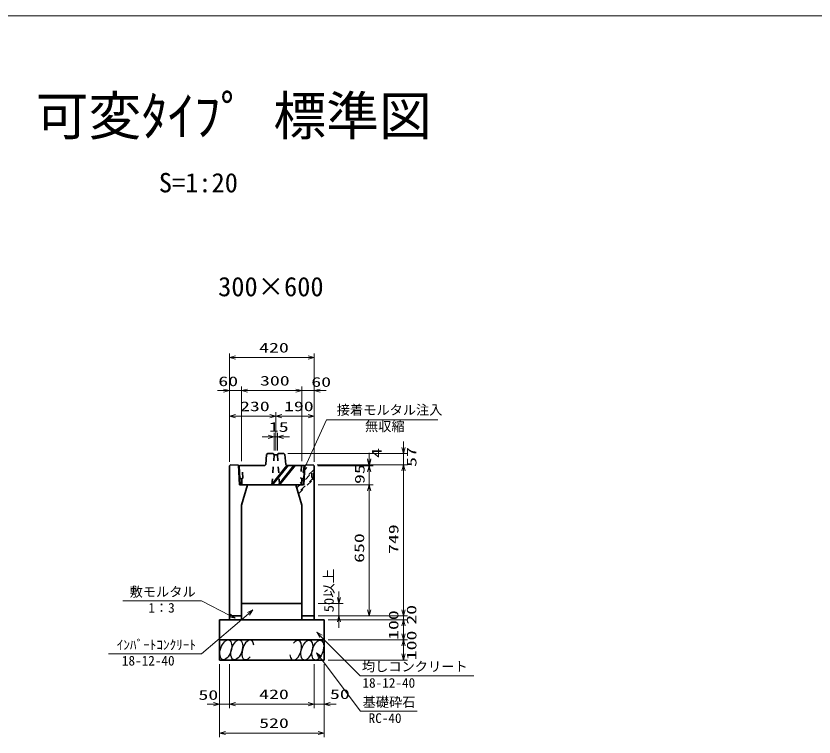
# Model space of a CAD drawing. Units: millimetres on the paper. Extents: x 15 to 1219, y 8 to 859.
# Drawn here: x 631 to 829.1, y 679.5 to 858.6 of the extents above; entities that cross this region are included whole.
import ezdxf
from ezdxf.enums import TextEntityAlignment as Align

# ---------------------------------------------------------------- set-up
doc = ezdxf.new("R2010")
doc.units = ezdxf.units.MM
doc.linetypes.add('USER1', pattern=[3, 1.5, -1.5])
for name, color, linetype, lineweight in [('D-STR-DIM（寸法）', 7, 'Continuous', 13), ('D-STR-HTXT(均しCON-旗)', 7, 'Continuous', 13), ('D-STR-HTXT(基礎砕石-旗)', 7, 'Continuous', 13), ('D-STR-HTXT（旗上げ）', 7, 'Continuous', 13), ('D-STR-STRF(グリ)', 7, 'Continuous', 25), ('D-STR（構造物）', 1, 'Continuous', 35)]:
    doc.layers.add(name, color=color, linetype=linetype, lineweight=lineweight)
doc.layers.add('D-STR-DIM（寸法）2', color=7, linetype='Continuous')
doc.layers.add('D-STR-TXT(文字)', color=7, linetype='Continuous')
doc.styles.add('ＭＳ ゴシック', font='')
doc.styles.get('ＭＳ ゴシック').set_extended_font_data('MS Gothic')

# ---------------------------------------------------------------- blocks, each defined once
blk = doc.blocks.new('_Open30')
at = {"color": 7, "linetype": 'Continuous', "lineweight": 13}
for p, q in [((-1, 0.2679), (0, 0)), ((0, 0), (-1, -0.2679)), ((0, 0), (-1, 0))]:
    blk.add_line(p, q, dxfattribs=at)

msp = doc.modelspace()

# ---------------------------------------------------------------- linework, layer by layer
at = {"layer": 'D-STR-DIM（寸法）', "color": 2}
msp.add_line((15.075, 858.587), (1218.693, 858.587), dxfattribs=at)
at = {"layer": 'D-STR-DIM（寸法）'}
for p, q in [((683.984, 766.537), (683.984, 774.745)), ((704.984, 766.537), (704.984, 774.745)), ((685.484, 773.745), (703.484, 773.745)), ((682.484, 765.537), (680.984, 765.537)), ((683.984, 747.834), (683.984, 766.537)), ((683.984, 765.537), (686.984, 765.537)), ((686.984, 748.024), (686.984, 766.537)), ((686.984, 748.024), (686.984, 766.537)), ((688.484, 765.537), (689.984, 765.537)), ((688.484, 765.537), (700.484, 765.537)), ((700.484, 765.537), (698.984, 765.537)), ((701.984, 748.024), (701.984, 766.537)), ((701.984, 748.024), (701.984, 766.537)), ((701.984, 765.537), (704.984, 765.537)), ((704.984, 747.834), (704.984, 766.537)), ((706.484, 765.537), (707.984, 765.537)), ((683.984, 747.834), (683.984, 760.179)), ((685.484, 759.179), (693.984, 759.179)), ((695.484, 750.632), (695.484, 760.179)), ((695.484, 750.632), (695.484, 760.179)), ((696.984, 759.179), (703.484, 759.179)), ((704.984, 747.834), (704.984, 760.179)), ((695.09, 750.632), (695.09, 755.047)), ((695.878, 750.632), (695.878, 755.047)), ((693.59, 754.047), (692.09, 754.047)), ((695.09, 754.047), (695.878, 754.047)), ((697.378, 754.047), (698.878, 754.047)), ((727.187, 751.414), (727.187, 752.914)), ((698.49, 749.914), (728.187, 749.914)), ((718.689, 748.579), (718.689, 750.079)), ((718.689, 748.387), (718.689, 749.887)), ((727.187, 747.079), (727.187, 749.914)), ((705.734, 747.079), (719.689, 747.079)), ((706.734, 747.079), (728.187, 747.079)), ((706.734, 747.079), (728.187, 747.079)), ((718.689, 746.887), (718.689, 747.079)), ((705.93, 746.887), (719.689, 746.887)), ((705.93, 746.887), (719.689, 746.887)), ((718.689, 742.132), (718.689, 746.887)), ((718.689, 745.387), (718.689, 743.887)), ((727.187, 711.132), (727.187, 745.579)), ((727.187, 745.579), (727.187, 744.079)), ((705.984, 742.132), (719.689, 742.132)), ((705.984, 742.132), (719.689, 742.132)), ((718.689, 711.132), (718.689, 740.632)), ((718.689, 740.632), (718.689, 739.132)), ((711.173, 714.132), (711.173, 715.632)), ((705.984, 712.632), (712.173, 712.632)), ((711.173, 709.632), (711.173, 712.632)), ((727.187, 711.132), (727.187, 712.632)), ((705.984, 709.632), (728.187, 709.632)), ((705.984, 709.632), (719.689, 709.632)), ((705.984, 709.632), (728.187, 709.632)), ((705.984, 709.632), (712.173, 709.632)), ((727.187, 708.632), (727.187, 709.632)), ((708.484, 708.632), (728.187, 708.632)), ((708.484, 708.632), (728.187, 708.632)), ((711.173, 708.132), (711.173, 706.632)), ((727.187, 705.132), (727.187, 707.132)), ((727.187, 707.132), (727.187, 705.632)), ((708.484, 703.632), (728.187, 703.632)), ((708.484, 703.632), (728.187, 703.632)), ((727.187, 700.132), (727.187, 702.132)), ((681.484, 697.632), (681.484, 686.665)), ((683.984, 697.632), (683.984, 686.665)), ((704.984, 697.632), (704.984, 686.665)), ((707.484, 697.632), (707.484, 686.665)), ((708.484, 698.632), (728.187, 698.632)), ((681.484, 696.632), (681.484, 679.507)), ((683.984, 696.632), (683.984, 686.665)), ((704.984, 696.632), (704.984, 686.665)), ((707.484, 696.632), (707.484, 679.507)), ((679.984, 687.665), (678.484, 687.665)), ((681.484, 687.665), (683.984, 687.665)), ((685.484, 687.665), (703.484, 687.665)), ((685.484, 687.665), (686.984, 687.665)), ((703.484, 687.665), (701.984, 687.665)), ((704.984, 687.665), (707.484, 687.665)), ((708.984, 687.665), (710.484, 687.665)), ((682.984, 680.507), (705.984, 680.507))]:
    msp.add_line(p, q, dxfattribs=at)
at = {"layer": 'D-STR-HTXT(均しCON-旗)'}
for points in [[(657.545, 713.335), (677.026, 713.335), (684.069, 709.68)], [(653.991, 700.201), (677.026, 700.201), (688.683, 710.112)], [(744.632, 694.684), (716.424, 694.684), (706.701, 704.501)]]:
    msp.add_lwpolyline(points, dxfattribs=at)
at = {"layer": 'D-STR-HTXT(基礎砕石-旗)'}
msp.add_lwpolyline([(730.606, 685.935), (716.502, 685.935), (706.498, 699.261)], dxfattribs=at)
at = {"layer": 'D-STR-HTXT（旗上げ）'}
msp.add_lwpolyline([(735.705, 758.322), (708.084, 758.322), (702.817, 746.605)], dxfattribs=at)
at = {"layer": 'D-STR-STRF(グリ)'}
for centre, major_axis in [((683.079, 701.155), (0.79, 2.421)), ((685.8, 701.155), (0.79, 2.421)), ((703.188, 701.074), (-0.771, -2.427)), ((705.91, 701.096), (-0.771, -2.427))]:
    msp.add_ellipse(centre, major_axis=major_axis, ratio=0.5139, dxfattribs=at)
for centre, major_axis in [((688.541, 701.155), (0.79, 2.421)), ((700.448, 701.053), (-0.771, -2.427))]:
    msp.add_ellipse(centre, major_axis=major_axis, ratio=0.5139, start_param=5.3575563, end_param=10.3750652, dxfattribs=at)
at = {"layer": 'D-STR（構造物）'}
for p, q in [((693.219, 749.67), (693.011, 747.172)), ((693.49, 749.914), (693.219, 749.67)), ((694.859, 749.886), (693.49, 749.914)), ((695.09, 749.632), (694.859, 749.886)), ((695.878, 749.632), (695.09, 749.632)), ((696.109, 749.886), (695.878, 749.632)), ((697.49, 749.914), (696.109, 749.886)), ((697.76, 749.67), (697.49, 749.914)), ((697.969, 747.173), (697.76, 749.67)), ((683.984, 746.834), (684.234, 747.079)), ((684.234, 747.079), (686.234, 747.039)), ((686.234, 747.039), (686.484, 742.132)), ((693.01, 747.168), (692.74, 746.919)), ((697.969, 747.168), (698.24, 746.919)), ((702.734, 747.039), (702.484, 742.132)), ((704.734, 747.079), (702.734, 747.039)), ((704.984, 746.834), (704.734, 747.079)), ((683.984, 709.632), (683.984, 746.834)), ((686.398, 746.769), (686.54, 746.919)), ((686.398, 746.769), (686.64, 742.169)), ((692.74, 746.919), (686.54, 746.919)), ((698.24, 746.919), (694.384, 742.169)), ((698.562, 746.919), (694.706, 742.169)), ((699.978, 746.919), (696.123, 742.169)), ((700.3, 746.919), (696.445, 742.169)), ((698.24, 746.919), (702.44, 746.919)), ((702.582, 746.769), (702.34, 742.169)), ((702.582, 746.769), (702.44, 746.919)), ((704.984, 709.632), (704.984, 746.834)), ((686.484, 742.132), (688.484, 742.132)), ((686.64, 742.169), (702.34, 742.169)), ((688.484, 742.132), (686.984, 737.132)), ((700.484, 742.132), (701.984, 737.132)), ((686.984, 737.132), (686.984, 709.632)), ((701.984, 737.132), (701.984, 709.632)), ((686.984, 712.632), (701.984, 712.632)), ((686.984, 709.632), (683.984, 709.632)), ((683.984, 709.632), (683.984, 708.632)), ((686.984, 709.632), (686.984, 708.632)), ((701.984, 709.632), (704.984, 709.632)), ((701.984, 709.632), (701.984, 708.632)), ((704.984, 709.632), (704.984, 708.632)), ((681.484, 708.632), (707.484, 708.632)), ((681.484, 708.632), (681.484, 698.632)), ((707.484, 708.632), (707.484, 698.632)), ((681.484, 703.632), (707.484, 703.632)), ((681.484, 698.632), (707.484, 698.632))]:
    msp.add_line(p, q, dxfattribs=at)
at = {"layer": 'D-STR（構造物）', "linetype": 'USER1'}
for p, q in [((694.522, 742.128), (695.09, 749.632)), ((695.878, 749.632), (696.443, 742.169)), ((687.315, 743.78), (687.168, 746.919)), ((704.734, 745.74), (700.632, 741.638)), ((700.713, 741.369), (704.909, 745.565)), ((701.839, 746.919), (701.674, 743.784)), ((704.409, 743.98), (704.409, 745.065)), ((704.909, 745.565), (704.661, 745.813)), ((704.909, 743.635), (704.909, 745.565)), ((687.02, 743.666), (686.554, 743.797)), ((687.02, 743.666), (687.315, 743.78)), ((687.09, 742.169), (687.02, 743.666)), ((704.909, 743.98), (701.079, 740.149)), ((701.153, 739.904), (704.909, 743.66)), ((701.674, 743.784), (701.968, 743.668)), ((701.968, 743.668), (701.889, 742.169)), ((701.968, 743.668), (702.425, 743.794)), ((704.409, 743.98), (704.909, 743.98)), ((704.661, 743.388), (704.909, 743.635))]:
    msp.add_line(p, q, dxfattribs=at)

# ---------------------------------------------------------------- block references
at = {"layer": 'D-STR-DIM（寸法）', "xscale": 1.5, "yscale": 1.5}
for p, rotation in [((683.984, 773.745), 180), ((686.984, 765.537), 180), ((686.984, 765.537), 180), ((704.984, 765.537), 180), ((683.984, 759.179), 180), ((695.484, 759.179), 180), ((695.878, 754.047), 180), ((727.187, 749.914), 270), ((718.689, 747.079), 270), ((718.689, 746.887), 270), ((727.187, 747.079), 90), ((727.187, 747.079), 90), ((718.689, 746.887), 90), ((718.689, 742.132), 90), ((718.689, 742.132), 90), ((711.173, 712.632), 270), ((711.173, 709.632), 90), ((718.689, 709.632), 270), ((727.187, 709.632), 270), ((727.187, 709.632), 270), ((727.187, 708.632), 90), ((727.187, 708.632), 90), ((727.187, 703.632), 270), ((727.187, 703.632), 90), ((727.187, 698.632), 270), ((683.984, 687.665), 180), ((683.984, 687.665), 180), ((707.484, 687.665), 180), ((681.484, 680.507), 180)]:
    msp.add_blockref('_Open30', p, dxfattribs=dict(at, rotation=rotation))
for p in [(704.984, 773.745), (683.984, 765.537), (701.984, 765.537), (701.984, 765.537), (695.484, 759.179), (704.984, 759.179), (695.09, 754.047), (681.484, 687.665), (704.984, 687.665), (704.984, 687.665), (707.484, 680.507)]:
    msp.add_blockref('_Open30', p, dxfattribs=at)
at = {"layer": 'D-STR-HTXT(均しCON-旗)', "xscale": 1.5, "yscale": 1.5}
for p, rotation in [((689.826, 711.084), 40.37163), ((685.4, 708.989), 332.57325), ((705.646, 705.567), 134.72505)]:
    msp.add_blockref('_Open30', p, dxfattribs=dict(at, rotation=rotation))
at = {"layer": 'D-STR-HTXT(基礎砕石-旗)', "xscale": 1.5, "yscale": 1.5, "rotation": 126.89552}
msp.add_blockref('_Open30', (705.598, 700.46), dxfattribs=at)
at = {"layer": 'D-STR-HTXT（旗上げ）', "xscale": 1.5, "yscale": 1.5, "rotation": 245.79582}
msp.add_blockref('_Open30', (702.202, 745.237), dxfattribs=at)

# ---------------------------------------------------------------- texts
at = {"layer": 'D-STR-DIM（寸法）', "style": 'ＭＳ ゴシック', "width": 1.5}
for s, p in [('420', (691.359, 774.282)), ('60', (681.22, 765.93)), ('300', (691.567, 766.074)), ('60', (704.304, 765.76)), ('230', (686.609, 759.716)), ('190', (697.526, 759.716)), ('15', (693.771, 754.584)), ('50', (676.286, 688.032)), ('420', (691.359, 688.202)), ('50', (708.936, 688.239)), ('520', (691.359, 681.045))]:
    msp.add_text(s, height=2.405, dxfattribs=at).set_placement(p, align=Align.BOTTOM_LEFT)
at = {"layer": 'D-STR-DIM（寸法）', "style": 'ＭＳ ゴシック'}
for s, width, p in [('4', 1.5, (722.453, 748.828)), ('57', 1.5, (731.127, 746.603)), ('95', 1.5, (718.245, 742.351)), ('749', 1.5, (726.649, 724.976)), ('650', 1.5, (718.151, 722.757)), ('50以上', 1.1, (710.591, 710.495)), ('20', 1.5, (731.101, 707.413)), ('100', 1.5, (726.649, 703.632)), ('100', 1.5, (731.122, 698.577))]:
    msp.add_text(s, height=2.405, rotation=90, dxfattribs=dict(at, width=width)).set_placement(p, align=Align.BOTTOM_LEFT)
at = {"layer": 'D-STR-DIM（寸法）2', "style": 'ＭＳ ゴシック'}
msp.add_text('S=1:20', height=4.811, dxfattribs=at).set_placement((666.446, 813.335), align=Align.BOTTOM_LEFT)
at = {"layer": 'D-STR-HTXT(均しCON-旗)', "style": 'ＭＳ ゴシック'}
for s, p in [('敷モルタル', (659.195, 713.657)), ('1：3', (663.841, 709.684)), ('ｲﾝﾊﾞｰﾄｺﾝｸﾘｰﾄ', (655.994, 700.485)), ('18-12-40', (657.274, 696.55)), ('均しコンクリート', (716.871, 695.095)), ('18-12-40', (717.005, 691.033))]:
    msp.add_text(s, height=2.405, dxfattribs=at).set_placement(p, align=Align.BOTTOM_LEFT)
at = {"layer": 'D-STR-HTXT(基礎砕石-旗)', "style": 'ＭＳ ゴシック'}
for s, p in [('基礎砕石', (717.038, 686.269)), ('RC-40', (718.526, 682.284))]:
    msp.add_text(s, height=2.405, dxfattribs=at).set_placement(p, align=Align.BOTTOM_LEFT)
at = {"layer": 'D-STR-HTXT（旗上げ）', "style": 'ＭＳ ゴシック'}
for s, p in [('接着モルタル注入', (710.622, 758.826)), ('無収縮', (717.626, 754.749))]:
    msp.add_text(s, height=2.405, dxfattribs=at).set_placement(p, align=Align.BOTTOM_LEFT)
at = {"layer": 'D-STR-TXT(文字)', "style": 'ＭＳ ゴシック'}
for s, height, p in [('自転車に優しい側溝 可変ﾀｲﾌﾟ 標準図', 9.621, (511.19, 826.085)), ('300×600', 4.811, (681.167, 787.527))]:
    msp.add_text(s, height=height, dxfattribs=at).set_placement(p, align=Align.BOTTOM_LEFT)

doc.saveas('drawing.dxf')
